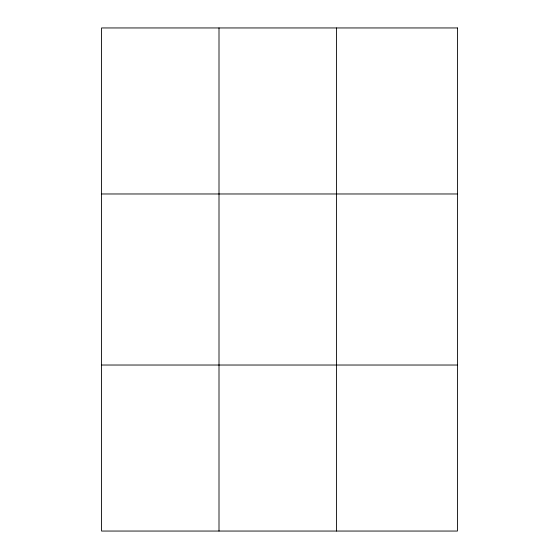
<?xml version="1.0" encoding="UTF-8"?>
<svg xmlns="http://www.w3.org/2000/svg" width="559" height="559" viewBox="0 0 559 559"><rect width="100%" height="100%" fill="white"/><g stroke="black" fill="none" stroke-linecap="round" stroke-linejoin="round"><path stroke-width="0.84" d="M219.002 27.95L219.002 531.05M336.441 27.95L336.441 531.05M101.57 193.973L457.43 193.973M101.57 365.027L457.43 365.027M457.43 27.95L457.43 531.05L101.57 531.05L101.57 27.95L457.43 27.95"/></g></svg>
